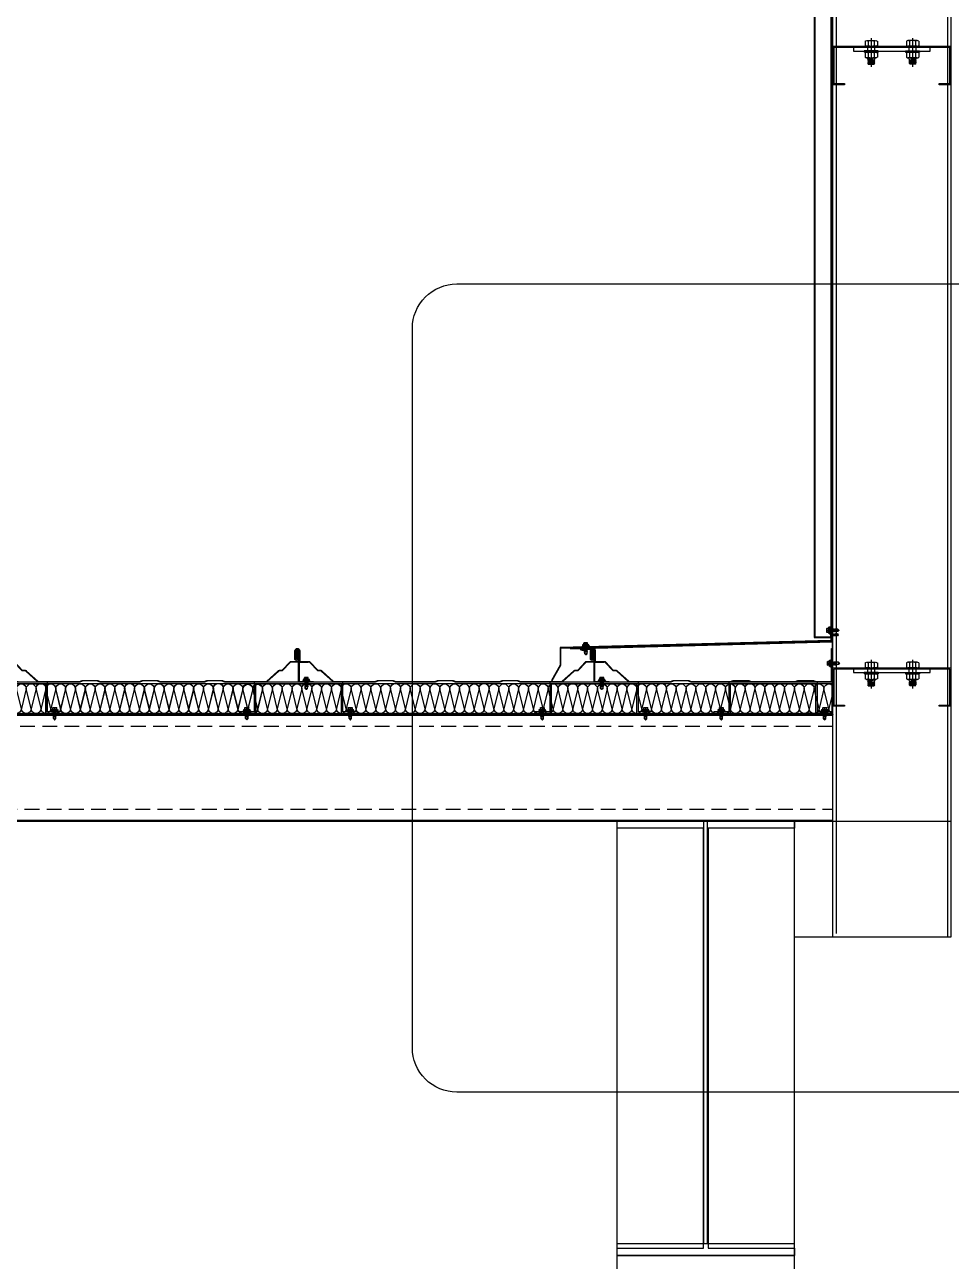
# Model space of a CAD drawing. Header units: inches. Extents: x 340055 to 349452, y -34649 to -30845.
# Drawn here: x 342596.61 to 342612.29, y -32416.53 to -32395.61 of the extents above; entities that cross this region are included whole.
import ezdxf

# ---------------------------------------------------------------- set-up
doc = ezdxf.new("R2010")
doc.units = ezdxf.units.IN
doc.header["$MEASUREMENT"] = 0
for name, pattern in [('CENTER2', [28.575, 19.05, -3.175, 3.175, -3.175]), ('DASHED2', [9.525, 6.35, -3.175]), ('HIDDEN', [0.375, 0.25, -0.125])]:
    doc.linetypes.add(name, pattern=pattern)
for name, color, linetype in [('2', 2, 'Continuous'), ('251', 251, 'Continuous'), ('3', 3, 'Continuous'), ('5', 5, 'Continuous'), ('8', 8, 'Continuous'), ('flashing', 6, 'Continuous'), ('FLAT BAR', 1, 'Continuous'), ('STRUCTURE', 1, 'Continuous')]:
    doc.layers.add(name, color=color, linetype=linetype)

# ---------------------------------------------------------------- blocks, each defined once
blk = doc.blocks.new('*U71')
at = {"layer": '251'}
h = blk.add_hatch(color=256, dxfattribs=at)
h.paths.add_polyline_path([(-0.053, -0.04), (-0.053, -0.043, -0.192582), (-0.048, -0.029, -0.192582), (-0.053, -0.014)])
h.paths.add_polyline_path([(-0.053, 0.014, -0.192582), (-0.048, 0.029, -0.192582), (-0.053, 0.043)])
h = blk.add_hatch(color=256, dxfattribs=at)
h.paths.add_polyline_path([(0.056, -0.04), (0.056, -0.043, -0.192582), (0.062, -0.029, -0.192582), (0.056, -0.014)])
h.paths.add_polyline_path([(0.056, 0.014, -0.192582), (0.062, 0.029, -0.192582), (0.056, 0.043)])
at = {"layer": '5', "linetype": 'CENTER2', "ltscale": 0.2}
blk.add_line((-0.077, 0), (0.194, 0), dxfattribs=at)
at = {"layer": '8'}
for p, q in [((-0.053, 0.04), (-0.053, -0.04)), ((-0.048, 0.058), (-0.006, 0.058)), ((-0.048, 0.029), (-0.006, 0.029)), ((0, 0.043), (0, -0.043)), ((0.044, 0.033), (0, 0.033)), ((0.044, -0.066), (0.044, 0.066)), ((0.044, 0.066), (0.056, 0.066)), ((0.056, -0.066), (0.056, 0.066)), ((0.056, 0.04), (0.056, -0.04)), ((0.062, 0.058), (0.103, 0.058)), ((0.062, 0.029), (0.103, 0.029)), ((0.109, 0.043), (0.109, -0.043)), ((0.117, 0.033), (0.109, 0.033)), ((0.121, 0.027), (0.117, 0.033)), ((0.117, 0.033), (0.117, -0.017)), ((0.117, -0.017), (0.121, 0.027)), ((0.127, 0.033), (0.121, 0.027)), ((0.131, 0.027), (0.127, 0.033)), ((0.164, 0.03), (0.161, 0.027)), ((0.169, 0.027), (0.164, 0.03)), ((0.166, -0.027), (0.167, 0)), ((0.169, 0), (0.167, 0)), ((0.167, 0), (0.169, 0)), ((0.169, 0.027), (0.169, -0.027)), ((-0.048, -0.029), (-0.006, -0.029)), ((-0.048, -0.029), (-0.006, -0.029)), ((-0.048, -0.058), (-0.006, -0.058)), ((0.044, -0.033), (0, -0.033)), ((0.044, -0.066), (0.056, -0.066)), ((0.062, -0.029), (0.103, -0.029)), ((0.062, -0.029), (0.103, -0.029)), ((0.062, -0.058), (0.103, -0.058)), ((0.12, -0.033), (0.109, -0.033)), ((0.126, -0.027), (0.12, -0.033)), ((0.16, -0.033), (0.156, -0.027)), ((0.166, -0.027), (0.16, -0.033)), ((0.166, -0.027), (0.169, -0.027))]:
    blk.add_line(p, q, dxfattribs=at)
for points in [[(0.136, -0.027), (0.13, -0.033), (0.126, -0.027), (0.131, 0.027), (0.137, 0.033), (0.141, 0.027)], [(0.146, -0.027), (0.14, -0.033), (0.136, -0.027), (0.141, 0.027), (0.147, 0.033), (0.151, 0.027)], [(0.156, -0.027), (0.15, -0.033), (0.146, -0.027), (0.151, 0.027), (0.157, 0.033), (0.161, 0.027)]]:
    blk.add_lwpolyline(points, close=True, dxfattribs=at)
for centre, start, end in [((-0.032, 0.043), 136.3972, 223.6028), ((-0.032, 0.014), 136.3972, 180), ((-0.021, 0.043), 316.3972, 43.6028), ((-0.021, 0.014), 0, 43.6028), ((0.077, 0.043), 136.3972, 223.6028), ((0.077, 0.014), 136.3972, 180), ((0.088, 0.043), 316.3972, 43.6028), ((0.088, 0.014), 0, 43.6028), ((-0.032, -0.014), 180, 223.6028), ((-0.032, -0.043), 136.3972, 223.6028), ((-0.021, -0.014), 316.3972, 0), ((-0.021, -0.043), 316.3972, 43.6028), ((0.077, -0.014), 180, 223.6028), ((0.077, -0.043), 136.3972, 223.6028), ((0.088, -0.014), 316.3972, 0), ((0.088, -0.043), 316.3972, 43.6028)]:
    blk.add_arc(centre, 0.0209, start, end, dxfattribs=at)
blk = doc.blocks.new('*U72')
at = {"layer": '251'}
h = blk.add_hatch(color=256, dxfattribs=at)
h.paths.add_polyline_path([(-0.053, -0.04), (-0.053, -0.043, -0.192582), (-0.048, -0.029, -0.192582), (-0.053, -0.014)])
h.paths.add_polyline_path([(-0.053, 0.014, -0.192582), (-0.048, 0.029, -0.192582), (-0.053, 0.043)])
h = blk.add_hatch(color=256, dxfattribs=at)
h.paths.add_polyline_path([(0.056, -0.04), (0.056, -0.043, -0.192582), (0.062, -0.029, -0.192582), (0.056, -0.014)])
h.paths.add_polyline_path([(0.056, 0.014, -0.192582), (0.062, 0.029, -0.192582), (0.056, 0.043)])
at = {"layer": '5', "linetype": 'CENTER2', "ltscale": 0.2}
blk.add_line((-0.077, 0), (0.194, 0), dxfattribs=at)
at = {"layer": '8'}
for p, q in [((-0.053, 0.04), (-0.053, -0.04)), ((-0.048, 0.058), (-0.006, 0.058)), ((-0.048, 0.029), (-0.006, 0.029)), ((0, 0.043), (0, -0.043)), ((0.044, 0.033), (0, 0.033)), ((0.044, -0.066), (0.044, 0.066)), ((0.044, 0.066), (0.056, 0.066)), ((0.056, -0.066), (0.056, 0.066)), ((0.056, 0.04), (0.056, -0.04)), ((0.062, 0.058), (0.103, 0.058)), ((0.062, 0.029), (0.103, 0.029)), ((0.109, 0.043), (0.109, -0.043)), ((0.117, 0.033), (0.109, 0.033)), ((0.121, 0.027), (0.117, 0.033)), ((0.117, 0.033), (0.117, -0.017)), ((0.117, -0.017), (0.121, 0.027)), ((0.127, 0.033), (0.121, 0.027)), ((0.131, 0.027), (0.127, 0.033)), ((0.164, 0.03), (0.161, 0.027)), ((0.169, 0.027), (0.164, 0.03)), ((0.166, -0.027), (0.167, 0)), ((0.169, 0), (0.167, 0)), ((0.167, 0), (0.169, 0)), ((0.169, 0.027), (0.169, -0.027)), ((-0.048, -0.029), (-0.006, -0.029)), ((-0.048, -0.029), (-0.006, -0.029)), ((-0.048, -0.058), (-0.006, -0.058)), ((0.044, -0.033), (0, -0.033)), ((0.044, -0.066), (0.056, -0.066)), ((0.062, -0.029), (0.103, -0.029)), ((0.062, -0.029), (0.103, -0.029)), ((0.062, -0.058), (0.103, -0.058)), ((0.12, -0.033), (0.109, -0.033)), ((0.126, -0.027), (0.12, -0.033)), ((0.16, -0.033), (0.156, -0.027)), ((0.166, -0.027), (0.16, -0.033)), ((0.166, -0.027), (0.169, -0.027))]:
    blk.add_line(p, q, dxfattribs=at)
for points in [[(0.136, -0.027), (0.13, -0.033), (0.126, -0.027), (0.131, 0.027), (0.137, 0.033), (0.141, 0.027)], [(0.146, -0.027), (0.14, -0.033), (0.136, -0.027), (0.141, 0.027), (0.147, 0.033), (0.151, 0.027)], [(0.156, -0.027), (0.15, -0.033), (0.146, -0.027), (0.151, 0.027), (0.157, 0.033), (0.161, 0.027)]]:
    blk.add_lwpolyline(points, close=True, dxfattribs=at)
for centre, start, end in [((-0.032, 0.043), 136.3972, 223.6028), ((-0.032, 0.014), 136.3972, 180), ((-0.021, 0.043), 316.3972, 43.6028), ((-0.021, 0.014), 0, 43.6028), ((0.077, 0.043), 136.3972, 223.6028), ((0.077, 0.014), 136.3972, 180), ((0.088, 0.043), 316.3972, 43.6028), ((0.088, 0.014), 0, 43.6028), ((-0.032, -0.014), 180, 223.6028), ((-0.032, -0.043), 136.3972, 223.6028), ((-0.021, -0.014), 316.3972, 0), ((-0.021, -0.043), 316.3972, 43.6028), ((0.077, -0.014), 180, 223.6028), ((0.077, -0.043), 136.3972, 223.6028), ((0.088, -0.014), 316.3972, 0), ((0.088, -0.043), 316.3972, 43.6028)]:
    blk.add_arc(centre, 0.0209, start, end, dxfattribs=at)
blk = doc.blocks.new('12')
at = {"color": 94, "ltscale": 50}
for points in [[(319406.46, -42739.698), (319406.64, -42739.698), (319406.64, -42739.088), (319404.68, -42739.088), (319404.68, -42739.698), (319404.86, -42739.698), (319404.86, -42739.718), (319404.68, -42739.718, -0.414214), (319404.66, -42739.698), (319404.66, -42739.088, -0.414214), (319404.68, -42739.068), (319406.64, -42739.068, -0.414214), (319406.66, -42739.088), (319406.66, -42739.698, -0.414214), (319406.64, -42739.718), (319406.46, -42739.718), (319406.46, -42739.698)], [(319406.46, -42750.216), (319406.64, -42750.216), (319406.64, -42749.606), (319404.68, -42749.606), (319404.68, -42750.216), (319404.86, -42750.216), (319404.86, -42750.236), (319404.68, -42750.236, -0.414214), (319404.66, -42750.216), (319404.66, -42749.606, -0.414214), (319404.68, -42749.586), (319406.64, -42749.586, -0.414214), (319406.66, -42749.606), (319406.66, -42750.216, -0.414214), (319406.64, -42750.236), (319406.46, -42750.236), (319406.46, -42750.216)]]:
    blk.add_lwpolyline(points, format="xyb", dxfattribs=at)
at = {"layer": '5'}
for points in [[(319405.01, -42739.148), (319406.31, -42739.148), (319406.31, -42739.088), (319405.01, -42739.088)], [(319405.01, -42749.666), (319406.31, -42749.666), (319406.31, -42749.606), (319405.01, -42749.606)]]:
    blk.add_lwpolyline(points, close=True, dxfattribs=at)
at = {"layer": '8', "color": 2}
for p, q in [((319404.72, -42754.082), (319404.72, -42721.781)), ((319406.6, -42721.781), (319406.6, -42754.142))]:
    blk.add_line(p, q, dxfattribs=at)
blk.add_lwpolyline([(319404.66, -42754.142), (319404.66, -42721.781), (319406.66, -42721.781), (319406.66, -42754.142)], dxfattribs=at)
blk.add_lwpolyline([(319404.01, -42752.178), (319406.66, -42752.178), (319406.66, -42754.142), (319404.01, -42754.142)], close=True, dxfattribs=at)
at = {"layer": '251', "color": 147, "yscale": 1.799999999999272}
for name, p, xscale, zscale, rotation in [('*U71', (319405.31, -42739.068), -1.799999999999272, 1.8, 90.00000005187859), ('*U72', (319406.01, -42739.068), 1.799999999999272, 1.799999999999272, 269.9999999481214), ('*U71', (319405.31, -42749.586), -1.799999999999272, 1.8, 90.00000005187859), ('*U72', (319406.01, -42749.586), 1.799999999999272, 1.799999999999272, 269.9999999481214)]:
    blk.add_blockref(name, p, dxfattribs=dict(at, xscale=xscale, zscale=zscale, rotation=rotation))
blk = doc.blocks.new('Short_Self_drilling')
at = {"layer": 'STRUCTURE', "color": 1, "linetype": 'Continuous'}
for p, q in [((6.4, 1.7), (-6.4, 1.7)), ((5.1, 3.8), (-5.1, 3.8)), ((-2.6, 2.9), (-5.1, 2.9)), ((-3.4, 3.8), (-3.4, 6.8)), ((3, 7.2), (-3, 7.2)), ((2.6, 2.9), (-2.6, 2.9)), ((-2.1, 2.8), (-2.1, 2.9)), ((6.3, 0), (0, 0)), ((2.2, 2.8), (2.2, 2.9)), ((2.2, -0.5), (2.2, 0)), ((5.1, 2.9), (2.6, 2.9)), ((3.4, 3.8), (3.4, 6.8)), ((3, -1.2), (-2.7, -0.2)), ((3, -2.7), (-2.7, -1.8)), ((3, -4.2), (-2.7, -3.3)), ((3, -5.8), (-2.7, -4.8)), ((3, -7.3), (-2.7, -6.3)), ((-1.9, -8), (-2.7, -7.9)), ((-2.1, -1.4), (-2.1, -0.9)), ((-2.1, -2.9), (-2.1, -2.4)), ((-2.1, -4.4), (-2.1, -3.9)), ((-2.1, -6), (-2.1, -5.4)), ((-2.1, -7.5), (-2.1, -7)), ((-2.1, -12.3), (-2.1, -8.5)), ((3, -8.8), (-1.1, -8.1)), ((2.1, -12.3), (2.1, -9.1)), ((2.2, -2), (2.2, -1.5)), ((2.2, -3.6), (2.2, -3)), ((2.2, -5.1), (2.2, -4.6)), ((2.2, -6.6), (2.2, -6.1)), ((2.2, -8.1), (2.2, -7.6))]:
    blk.add_line(p, q, dxfattribs=at)
blk.add_lwpolyline([(6.4, 1.3), (6.4, 1.7), (2.1, 2.8), (-2.1, 2.8), (-6.4, 1.7), (-6.4, 1.3)], close=True, dxfattribs=at)
for points in [[(-6.4, 1.3, -0.088869), (-6.3, 0), (0, 0)], [(-0.1, 3.8), (-0.3, 6.2, 0.338878), (-3.1, 6.2), (-3.3, 3.8)], [(3.3, 3.8), (3.1, 6.2, 0.338878), (0.3, 6.2), (0.1, 3.8)], [(2.1, -12.3), (0.2, -14.2, -0.333596), (-0.2, -14.2), (-2.1, -12.3)], [(-0.1, -14), (-1, -12.2, -0.148657), (-1.4, -11.2), (-2, -7.7, -0.815006), (-1.2, -7.8, 0.150833), (-0.8, -8.7)], [(2.1, -12.3), (1.7, -11.7, 0.52242), (0.9, -11.7), (-0.2, -14.2)]]:
    blk.add_lwpolyline(points, format="xyb", dxfattribs=at)
for points in [[(3, -1.2), (2.2, -1.5), (-2.1, -0.8), (-2.7, -0.2), (-2.4, 0)], [(3, -2.7), (2.2, -3), (-2.1, -2.4), (-2.7, -1.8), (-2.1, -1.4), (2.2, -2), (3, -2.7)], [(3, -4.2), (2.2, -4.6), (-2.1, -3.9), (-2.7, -3.3), (-2.1, -2.9), (2.2, -3.6), (3, -4.2)], [(3, -5.8), (2.2, -6.1), (-2.1, -5.4), (-2.7, -4.8), (-2.1, -4.4), (2.2, -5.1), (3, -5.8)], [(3, -7.3), (2.2, -7.6), (-2.1, -7), (-2.7, -6.3), (-2.1, -6), (2.2, -6.6), (3, -7.3)], [(-1.8, -8.5), (-2.1, -8.5), (-2.7, -7.9), (-2.1, -7.5), (-1.8, -7.5)], [(-1.3, -7.6), (2.2, -8.1), (3, -8.8)], [(-1.2, 0), (2.2, -0.5), (3, -1.2)], [(3, -8.8), (2.2, -9.1), (-0.8, -8.7)]]:
    blk.add_lwpolyline(points, dxfattribs=at)
for centre, radius, start, end in [((-5, 3.3), 0.455, 109.7949, 250.2674), ((-3, 6.8), 0.429, 90.0311, 180.0311), ((3, 6.8), 0.429, 0.0311, 90.0311), ((5.1, 3.3), 0.435, 279.7276, 80.3347), ((10, 0.2), 3.74, 162.2963, 182.6103)]:
    blk.add_arc(centre, radius, start, end, dxfattribs=at)
blk = doc.blocks.new('A$C5F901649')
at = {"color": 3, "ltscale": 15}
blk.add_lwpolyline([(39.21, 32.56), (34, 32.56, -0.414214), (33.67, 32.9), (33.67, 38.9, 1), (31.67, 38.9), (31.67, 34.1, 0.564916), (32.66, 34.1), (32.66, 36.75), (33, 36.75), (33, 34.1, -0.737932), (31.33, 34.1), (31.33, 38.9, -1), (34, 38.9), (34, 32.9), (39.21, 32.9, -0.207596), (39.94, 32.58), (44.21, 28.01, 0.207596), (44.46, 27.91), (45.82, 27.91, -0.246585), (46.64, 27.48), (52.91, 21.72, 0.246585), (53.18, 21.58), (76.37, 21.58, 0.095415), (76.49, 21.6), (77.92, 22.17, -0.095415), (78.29, 22.24), (86.37, 22.24, -0.095415), (86.74, 22.17), (88.17, 21.6, 0.095415), (88.29, 21.58), (110.2, 21.58, 0.095415), (110.33, 21.6), (111.76, 22.17, -0.095415), (112.13, 22.24), (120.2, 22.24, -0.095415), (120.58, 22.17), (122, 21.6, 0.095415), (122.13, 21.58), (146.7, 21.58, 0.095415), (146.83, 21.6), (148.26, 22.17, -0.095415), (148.63, 22.24), (156.7, 22.24, -0.095415), (157.08, 22.17), (158.5, 21.6, 0.095415), (158.63, 21.58), (181.82, 21.58, 0.246585), (182.09, 21.72), (188.36, 27.48, -0.246585), (189.18, 27.91), (190.54, 27.91, 0.207596), (190.79, 28.01), (195.06, 32.58, -0.207596), (195.79, 32.9), (200, 32.9), (200, 38.91, 1), (199.33, 38.91), (199.33, 34.91, 1), (199.52, 34.91, -0.067331), (199.35, 35.94), (199.35, 37.32), (199.67, 37.32), (199.67, 35.96, 0.039103), (199.86, 34.91, -1), (199, 34.91), (199, 38.91, -1), (200.33, 38.91), (200.33, 32.9, -0.414214), (200, 32.56), (195.79, 32.56, 0.207596), (195.3, 32.35), (191.03, 27.79, -0.207596), (190.54, 27.58), (189.18, 27.58, 0.246585), (188.63, 27.29), (182.36, 21.53, -0.246585), (181.82, 21.24), (158.63, 21.24, -0.095415), (158.38, 21.29), (156.95, 21.86, 0.095415), (156.7, 21.91), (148.63, 21.91, 0.095415), (148.38, 21.86), (146.95, 21.29, -0.095415), (146.7, 21.24), (122.13, 21.24, -0.095415), (121.88, 21.29), (120.45, 21.86, 0.095415), (120.2, 21.91), (112.13, 21.91, 0.095415), (111.88, 21.86), (110.45, 21.29, -0.095415), (110.2, 21.24), (88.29, 21.24, -0.095415), (88.05, 21.29), (86.62, 21.86, 0.095415), (86.37, 21.91), (78.29, 21.91, 0.095415), (78.05, 21.86), (76.62, 21.29, -0.095415), (76.37, 21.24), (53.18, 21.24, -0.246585), (52.63, 21.53), (46.36, 27.29, 0.246585), (45.82, 27.58), (44.46, 27.58, -0.207596), (43.97, 27.79), (39.7, 32.35, 0.207596)], format="xyb", close=True, dxfattribs=at)
at = {"layer": 'FLAT BAR'}
blk.add_lwpolyline([(33.33, 38.9, 1), (32, 38.9), (32, 35.02), (31.67, 35.02), (31.67, 38.9, -1), (33.67, 38.9), (33.67, 32.56), (38.85, 32.56), (38.85, 32.23), (33.67, 32.23), (33.67, 21.58), (41.82, 21.58), (41.82, 21.24), (33.33, 21.24)], format="xyb", close=True, dxfattribs=at)
at = {"layer": 'FLAT BAR', "linetype": 'Continuous'}
blk.add_lwpolyline([(66.67, 4.58), (58.33, 4.58), (58.33, 21.24), (8.33, 21.24), (8.33, 4.58), (0, 4.58), (0, 3.58), (9.33, 3.58), (9.33, 20.24), (57.33, 20.24), (57.33, 3.58), (66.67, 3.58)], close=True, dxfattribs=at)
at = {"color": 1}
for p, xscale, yscale, zscale, rotation in [((37.74, 21.58), 0.3199999990920701, 0.3199999990920701, 0.3199999990920701, 359.9688729036745), ((4.17, 4.58), -0.3200000000824856, 0.3199999998323619, 0.32, 0.03112738804631476), ((62.5, 4.58), -0.3200000000824856, 0.3199999998323619, 0.32, 0.03112738804631476)]:
    blk.add_blockref('Short_Self_drilling', p, dxfattribs=dict(at, xscale=xscale, yscale=yscale, zscale=zscale, rotation=rotation))
blk = doc.blocks.new('HFR-1')
at = {"layer": 'STRUCTURE', "color": 1, "linetype": 'Continuous'}
for p, q in [((-5.5, 0), (5.5, 0)), ((-5.2, 0.8), (-3.4, 1.5)), ((5.2, 0.8), (3.4, 1.5)), ((-2.4, -1.2), (-3, -1.6)), ((-3, -1.6), (-2.4, -1.9)), ((-2.4, -1.9), (-3, -2.3)), ((-3, -2.3), (-2.4, -2.6)), ((-2.4, -2.6), (-3, -3)), ((-3, -3), (-2.4, -3.3)), ((-2.4, -3.3), (-3, -3.7)), ((-3, -3.7), (-2.4, -4.1)), ((-2.4, -4.1), (-3, -4.4)), ((-3, -4.4), (-2.4, -4.8)), ((-2.4, -4.8), (-3, -5.1)), ((-3, -5.1), (-2.4, -5.5)), ((-2.4, -5.5), (-3, -5.8)), ((-3, -5.8), (-2.4, -6.2)), ((-2.4, -6.2), (-3, -6.6)), ((-3, -6.6), (-2.4, -6.9)), ((-2.4, -6.9), (-3, -7.3)), ((-3, -7.3), (-2.4, -7.6)), ((-2.4, -7.6), (-3, -8)), ((-3, -8), (-2.4, -8.3)), ((-2.4, -8.3), (-3, -8.7)), ((-3, -8.7), (-2.4, -9)), ((-2.4, -9), (-3, -9.4)), ((-3, -9.4), (-2.4, -9.7)), ((-2.4, -9.7), (-3, -10.1)), ((-3, -10.1), (-2.4, -10.5)), ((-2.4, -10.5), (-3, -10.8)), ((-3, -10.8), (-2.4, -11.2)), ((-2.4, -11.2), (-3, -11.5)), ((-3, -11.5), (-2.4, -11.9)), ((-2.9, -1.6), (2.9, -1.4)), ((-2.9, -2.3), (2.9, -2.1)), ((-2.9, -3), (2.9, -2.8)), ((-2.9, -3.7), (2.9, -3.6)), ((-2.9, -4.4), (2.9, -4.3)), ((-2.9, -5.1), (2.9, -5)), ((-2.9, -5.9), (2.9, -5.7)), ((-2.9, -6.6), (2.9, -6.4)), ((-2.9, -7.3), (2.9, -7.1)), ((-2.9, -8), (2.9, -7.8)), ((-2.9, -8.7), (2.9, -8.5)), ((-2.9, -9.4), (2.9, -9.2)), ((-2.9, -10.1), (1.5, -10)), ((-2.9, -10.8), (1.3, -10.7)), ((-2.9, -11.5), (0.9, -11.4)), ((-2.5, -17.4), (-2.5, -11.8)), ((-2.5, -17.4), (-2, -16.7)), ((-2.5, -17.4), (-0.2, -19.7)), ((2.4, -1.1), (-2.4, -1.2)), ((2.4, -1.8), (-2.4, -1.9)), ((-2.4, -1.9), (2.4, -1.8)), ((-2.4, -2.6), (2.4, -2.5)), ((2.4, -2.5), (-2.4, -2.6)), ((-2.4, -3.3), (2.4, -3.2)), ((2.4, -3.2), (-2.4, -3.3)), ((-2.4, -4.1), (2.4, -3.9)), ((2.4, -3.9), (-2.4, -4.1)), ((-2.4, -4.8), (2.4, -4.6)), ((2.4, -4.6), (-2.4, -4.8)), ((-2.4, -5.5), (2.4, -5.3)), ((2.4, -5.3), (-2.4, -5.5)), ((-2.4, -6.2), (2.4, -6)), ((2.4, -6), (-2.4, -6.2)), ((-2.4, -6.9), (2.4, -6.8)), ((2.4, -6.8), (-2.4, -6.9)), ((-2.4, -7.6), (2.4, -7.5)), ((2.4, -7.5), (-2.4, -7.6)), ((-2.4, -8.3), (2.4, -8.2)), ((2.4, -8.2), (-2.4, -8.3)), ((-2.4, -9), (2.4, -8.9)), ((2.4, -8.9), (-2.4, -9)), ((-2.4, -9.7), (2.4, -9.6)), ((2.4, -9.6), (-2.4, -9.7)), ((1.4, -10.3), (-2.4, -10.5)), ((-2.4, -10.5), (1.4, -10.3)), ((-2.4, -11.2), (1.1, -11.1)), ((1.1, -11.1), (-2.4, -11.2)), ((-2.4, -11.9), (0.4, -11.8)), ((-1, -16.7), (0.2, -19.7)), ((0.1, -19.4), (1.2, -17.3)), ((0.2, -19.7), (2.5, -17.4)), ((1.6, -16.1), (2.3, -10.2)), ((2.2, -10), (2.9, -10)), ((2.2, -11), (2.4, -11)), ((2.4, -11), (2.2, -11)), ((2.2, -11.4), (2.9, -11.4)), ((2.2, -11.7), (2.4, -11.7)), ((2.4, -10.3), (2.3, -10.3)), ((2.3, -10.3), (2.4, -10.3)), ((2.3, -10.7), (2.9, -10.7)), ((2.9, -1.4), (2.4, -1.1)), ((2.4, -1.8), (2.9, -1.4)), ((2.9, -2.1), (2.4, -1.8)), ((2.4, -2.5), (2.9, -2.1)), ((2.9, -2.8), (2.4, -2.5)), ((2.4, -3.2), (2.9, -2.8)), ((2.9, -3.6), (2.4, -3.2)), ((2.4, -3.9), (2.9, -3.6)), ((2.9, -4.3), (2.4, -3.9)), ((2.4, -4.6), (2.9, -4.3)), ((2.9, -5), (2.4, -4.6)), ((2.4, -5.3), (2.9, -5)), ((2.9, -5.7), (2.4, -5.3)), ((2.4, -6), (2.9, -5.7)), ((2.9, -6.4), (2.4, -6)), ((2.4, -6.8), (2.9, -6.4)), ((2.9, -7.1), (2.4, -6.8)), ((2.4, -7.5), (2.9, -7.1)), ((2.9, -7.8), (2.4, -7.5)), ((2.4, -8.2), (2.9, -7.8)), ((2.9, -8.5), (2.4, -8.2)), ((2.4, -8.9), (2.9, -8.5)), ((2.9, -9.2), (2.4, -8.9)), ((2.4, -9.6), (2.9, -9.2)), ((2.9, -10), (2.4, -9.6)), ((2.4, -10.3), (2.9, -10)), ((2.9, -10.7), (2.4, -10.3)), ((2.4, -11), (2.9, -10.7)), ((2.9, -11.4), (2.4, -11)), ((2.4, -11.7), (2.9, -11.4)), ((2.5, -17.4), (2.5, -11.7))]:
    blk.add_line(p, q, dxfattribs=at)
at = {"layer": 'STRUCTURE', "color": 1, "linetype": 'Continuous', "ltscale": 8}
for p in [(-3.4, 1.5), (3.4, 1.5)]:
    blk.add_line(p, (0, 1.5), dxfattribs=at)
at = {"layer": 'STRUCTURE', "color": 1, "linetype": 'DASHED2'}
for p in [(-1.9, 1.5), (1.9, 1.5)]:
    blk.add_line(p, (0, 0), dxfattribs=at)
at = {"layer": 'STRUCTURE', "color": 1, "linetype": 'Continuous', "ltscale": 8}
for centre, start, end in [((-4.7, 0.2), 130.41, 194.8062), ((4.7, 0.2), 345.1938, 49.59)]:
    blk.add_arc(centre, 0.801, start, end, dxfattribs=at)
at = {"layer": 'STRUCTURE', "color": 1, "linetype": 'Continuous'}
for centre, radius, start, end in [((-7.3, -9), 9.14, 58.065, 78.8402), ((5.1, -3.8), 3.83, 84.2039, 134.3621), ((-1.5, -17.1), 0.59, 34.2302, 144.5641), ((0, -19.4), 0.331, 231.6348, 305.4287), ((-0.5, -10.1), 1.93, 296.6041, 355.3922), ((-0.6, -16), 2.2, 324.0048, 357.8268), ((1.9, -10.3), 0.444, 15.9762, 172.6971)]:
    blk.add_arc(centre, radius, start, end, dxfattribs=at)
blk = doc.blocks.new('A$C2213260D')
at = {"color": 9, "ltscale": 0.5}
for points in [[(0, 8.33, -1), (3.33, 8.33), (1.67, 1.67)], [(6.67, 8.33), (5, 1.67), (3.33, 8.33, -1)], [(6.67, 8.33, -1), (10, 8.33), (8.33, 1.67)], [(10, 8.33, -1), (13.33, 8.33), (11.67, 1.67)], [(16.67, 8.33), (15, 1.67), (13.33, 8.33, -1)], [(16.67, 8.33, -1), (20, 8.33), (18.33, 1.67)], [(20, 8.33, -1), (23.33, 8.33), (21.67, 1.67)], [(26.67, 8.33), (25, 1.67), (23.33, 8.33, -1)], [(26.66, 8.46, -1), (30, 8.46), (28.33, 1.8)], [(30, 8.33, -1), (33.33, 8.33), (31.67, 1.67)], [(36.67, 8.33), (35, 1.67), (33.33, 8.33, -1)], [(36.67, 8.33, -1), (40, 8.33), (38.33, 1.67)], [(40, 8.33, -1), (43.33, 8.33), (41.67, 1.67)], [(46.67, 8.33), (45, 1.67), (43.33, 8.33, -1)], [(46.67, 8.33, -1), (50, 8.33), (48.33, 1.67)], [(50, 8.33, -1), (53.33, 8.33), (51.67, 1.67)], [(56.67, 8.33), (55, 1.67), (53.33, 8.33, -1)], [(56.66, 8.46, -1), (60, 8.46), (58.33, 1.8)], [(60, 8.33, -1), (63.33, 8.33), (61.67, 1.67)], [(66.67, 8.33), (65, 1.67), (63.33, 8.33, -1)], [(66.67, 8.33, -1), (70, 8.33), (68.33, 1.67)], [(70, 8.33, -1), (73.33, 8.33), (71.67, 1.67)], [(76.67, 8.33), (75, 1.67), (73.33, 8.33, -1)], [(76.67, 8.33, -1), (80, 8.33), (78.33, 1.67)], [(80, 8.33, -1), (83.33, 8.33), (81.67, 1.67)], [(86.67, 8.33), (85, 1.67), (83.33, 8.33, -1)], [(86.66, 8.46, -1), (90, 8.46), (88.33, 1.8)], [(90, 8.33, -1), (93.33, 8.33), (91.67, 1.67)], [(96.67, 8.33), (95, 1.67), (93.33, 8.33, -1)], [(96.67, 8.33, -1), (100, 8.33), (98.33, 1.67)], [(100, 8.33, -1), (103.33, 8.33), (101.67, 1.67)], [(106.67, 8.33), (105, 1.67), (103.33, 8.33, -1)], [(106.67, 8.33, -1), (110, 8.33), (108.33, 1.67)], [(110, 8.33, -1), (113.33, 8.33), (111.67, 1.67)], [(116.67, 8.33), (115, 1.67), (113.33, 8.33, -1)], [(116.66, 8.46, -1), (120, 8.46), (118.33, 1.8)], [(120, 8.33, -1), (123.33, 8.33), (121.67, 1.67)], [(126.67, 8.33), (125, 1.67), (123.33, 8.33, -1)], [(126.67, 8.33, -1), (130, 8.33), (128.33, 1.67)], [(130, 8.33, -1), (133.33, 8.33), (131.67, 1.67)], [(136.67, 8.33), (135, 1.67), (133.33, 8.33, -1)], [(136.67, 8.33, -1), (140, 8.33), (138.33, 1.67)], [(140, 8.33, -1), (143.33, 8.33), (141.67, 1.67)], [(146.67, 8.33), (145, 1.67), (143.33, 8.33, -1)], [(146.66, 8.46, -1), (150, 8.46), (148.33, 1.8)], [(150, 8.33, -1), (153.33, 8.33), (151.67, 1.67)], [(156.67, 8.33), (155, 1.67), (153.33, 8.33, -1)], [(156.67, 8.33, -1), (160, 8.33), (158.33, 1.67)], [(160, 8.33, -1), (163.33, 8.33), (161.67, 1.67)], [(166.67, 8.33), (165, 1.67), (163.33, 8.33, -1)], [(166.67, 8.33, -1), (170, 8.33), (168.33, 1.67)], [(170, 8.33, -1), (173.33, 8.33), (171.67, 1.67)], [(176.67, 8.33), (175, 1.67), (173.33, 8.33, -1)], [(176.66, 8.46, -1), (180, 8.46), (178.33, 1.8)], [(180, 8.33, -1), (183.33, 8.33), (181.67, 1.67)], [(186.67, 8.33), (185, 1.67), (183.33, 8.33, -1)], [(186.67, 8.33, -1), (190, 8.33), (188.33, 1.67)], [(190, 8.33, -1), (193.33, 8.33), (191.67, 1.67)], [(196.67, 8.33), (195, 1.67), (193.33, 8.33, -1)], [(196.67, 8.33, -1), (200, 8.33), (198.33, 1.67)], [(200, 8.33, -1), (203.33, 8.33), (201.67, 1.67)], [(206.67, 8.33), (205, 1.67), (203.33, 8.33, -1)], [(206.66, 8.46, -1), (210, 8.46), (208.33, 1.8)], [(210, 8.33, -1), (213.33, 8.33), (211.67, 1.67)], [(216.67, 8.33), (215, 1.67), (213.33, 8.33, -1)], [(216.67, 8.33, -1), (220, 8.33), (218.33, 1.67)], [(220, 8.33, -1), (223.33, 8.33), (221.67, 1.67)], [(226.67, 8.33), (225, 1.67), (223.33, 8.33, -1)], [(226.67, 8.33, -1), (230, 8.33), (228.33, 1.67)], [(230, 8.33, -1), (233.33, 8.33), (231.67, 1.67)], [(236.67, 8.33), (235, 1.67), (233.33, 8.33, -1)], [(236.66, 8.46, -1), (240, 8.46), (238.33, 1.8)], [(240, 8.33, -1), (243.33, 8.33), (241.67, 1.67)], [(246.67, 8.33), (245, 1.67), (243.33, 8.33, -1)], [(246.67, 8.33, -1), (250, 8.33), (248.33, 1.67)], [(250, 8.33, -1), (253.33, 8.33), (251.67, 1.67)], [(256.67, 8.33), (255, 1.67), (253.33, 8.33, -1)], [(256.67, 8.33, -1), (260, 8.33), (258.33, 1.67)], [(260, 8.33, -1), (263.33, 8.33), (261.67, 1.67)], [(266.67, 8.33), (265, 1.67), (263.33, 8.33, -1)], [(266.66, 8.46, -1), (270, 8.46), (268.33, 1.8)], [(270, 8.33, -1), (273.33, 8.33), (271.67, 1.67)], [(276.67, 8.33), (275, 1.67), (273.33, 8.33, -1)], [(276.67, 8.33, -1), (280, 8.33), (278.33, 1.67)], [(280, 8.33, -1), (283.33, 8.33), (281.67, 1.67)], [(286.67, 8.33), (285, 1.67), (283.33, 8.33, -1)], [(286.67, 8.33, -1), (290, 8.33), (288.33, 1.67)], [(290, 8.33, -1), (293.33, 8.33), (291.67, 1.67)], [(296.67, 8.33), (295, 1.67), (293.33, 8.33, -1)], [(296.66, 8.46, -1), (300, 8.46), (298.33, 1.8)], [(300, 8.33, -1), (303.33, 8.33), (301.67, 1.67)], [(306.67, 8.33), (305, 1.67), (303.33, 8.33, -1)], [(306.67, 8.33, -1), (310, 8.33), (308.33, 1.67)], [(310, 8.33, -1), (313.33, 8.33), (311.67, 1.67)], [(316.67, 8.33), (315, 1.67), (313.33, 8.33, -1)], [(316.67, 8.33, -1), (320, 8.33), (318.33, 1.67)], [(320, 8.33, -1), (323.33, 8.33), (321.67, 1.67)], [(326.67, 8.33), (325, 1.67), (323.33, 8.33, -1)], [(326.66, 8.46, -1), (330, 8.46), (328.33, 1.8)], [(330, 8.33, -1), (333.33, 8.33), (331.67, 1.67)], [(333.33, 8.33, -1), (336.67, 8.33), (335, 1.67)], [(336.67, 8.2, -1), (340.01, 8.2), (338.34, 1.54)], [(340.01, 8.2, -1), (343.34, 8.2), (341.67, 1.54)]]:
    blk.add_lwpolyline(points, format="xyb", close=True, dxfattribs=at)
for points in [[(8.33, 1.67, -1), (5, 1.67, -1), (1.67, 1.67, -0.414214), (0, 0, -0.414214)], [(18.33, 1.67, -1), (15, 1.67, -1), (11.67, 1.67, -1), (8.33, 1.67)], [(30, 0, -0.414214), (28.33, 1.67, -1), (25, 1.67, -1), (21.67, 1.67, -1), (18.33, 1.67)], [(38.33, 1.67, -1), (35, 1.67, -1), (31.67, 1.67, -0.414214), (30, 0, -0.414214)], [(48.33, 1.67, -1), (45, 1.67, -1), (41.67, 1.67, -1), (38.33, 1.67)], [(60, 0, -0.414214), (58.33, 1.67, -1), (55, 1.67, -1), (51.67, 1.67, -1), (48.33, 1.67)], [(68.33, 1.67, -1), (65, 1.67, -1), (61.67, 1.67, -0.414214), (60, 0, -0.414214)], [(78.33, 1.67, -1), (75, 1.67, -1), (71.67, 1.67, -1), (68.33, 1.67)], [(90, 0, -0.414214), (88.33, 1.67, -1), (85, 1.67, -1), (81.67, 1.67, -1), (78.33, 1.67)], [(98.33, 1.67, -1), (95, 1.67, -1), (91.67, 1.67, -0.414214), (90, 0, -0.414214)], [(108.33, 1.67, -1), (105, 1.67, -1), (101.67, 1.67, -1), (98.33, 1.67)], [(120, 0, -0.414214), (118.33, 1.67, -1), (115, 1.67, -1), (111.67, 1.67, -1), (108.33, 1.67)], [(128.33, 1.67, -1), (125, 1.67, -1), (121.67, 1.67, -0.414214), (120, 0, -0.414214)], [(138.33, 1.67, -1), (135, 1.67, -1), (131.67, 1.67, -1), (128.33, 1.67)], [(150, 0, -0.414214), (148.33, 1.67, -1), (145, 1.67, -1), (141.67, 1.67, -1), (138.33, 1.67)], [(158.33, 1.67, -1), (155, 1.67, -1), (151.67, 1.67, -0.414214), (150, 0, -0.414214)], [(168.33, 1.67, -1), (165, 1.67, -1), (161.67, 1.67, -1), (158.33, 1.67)], [(180, 0, -0.414214), (178.33, 1.67, -1), (175, 1.67, -1), (171.67, 1.67, -1), (168.33, 1.67)], [(188.33, 1.67, -1), (185, 1.67, -1), (181.67, 1.67, -0.414214), (180, 0, -0.414214)], [(198.33, 1.67, -1), (195, 1.67, -1), (191.67, 1.67, -1), (188.33, 1.67)], [(210, 0, -0.414214), (208.33, 1.67, -1), (205, 1.67, -1), (201.67, 1.67, -1), (198.33, 1.67)], [(218.33, 1.67, -1), (215, 1.67, -1), (211.67, 1.67, -0.414214), (210, 0, -0.414214)], [(228.33, 1.67, -1), (225, 1.67, -1), (221.67, 1.67, -1), (218.33, 1.67)], [(240, 0, -0.414214), (238.33, 1.67, -1), (235, 1.67, -1), (231.67, 1.67, -1), (228.33, 1.67)], [(248.33, 1.67, -1), (245, 1.67, -1), (241.67, 1.67, -0.414214), (240, 0, -0.414214)], [(258.33, 1.67, -1), (255, 1.67, -1), (251.67, 1.67, -1), (248.33, 1.67)], [(270, 0, -0.414214), (268.33, 1.67, -1), (265, 1.67, -1), (261.67, 1.67, -1), (258.33, 1.67)], [(278.33, 1.67, -1), (275, 1.67, -1), (271.67, 1.67, -0.414214), (270, 0, -0.414214)], [(288.33, 1.67, -1), (285, 1.67, -1), (281.67, 1.67, -1), (278.33, 1.67)], [(300, 0, -0.414214), (298.33, 1.67, -1), (295, 1.67, -1), (291.67, 1.67, -1), (288.33, 1.67)], [(308.33, 1.67, -1), (305, 1.67, -1), (301.67, 1.67, -0.414214), (300, 0, -0.414214)], [(318.33, 1.67, -1), (315, 1.67, -1), (311.67, 1.67, -1), (308.33, 1.67)], [(330, 0, -0.414214), (328.33, 1.67, -1), (325, 1.67, -1), (321.67, 1.67, -1), (318.33, 1.67)], [(338.33, 1.67, -1), (335, 1.67, -1), (331.67, 1.67, -0.414214), (330, 0, -0.414214)], [(341.67, 1.54, -1), (338.34, 1.54)]]:
    blk.add_lwpolyline(points, format="xyb", dxfattribs=at)

msp = doc.modelspace()

# ---------------------------------------------------------------- hatches: boundary and pattern name
at = {"true_color": 0xfa051e}
h = msp.add_hatch(dxfattribs=at)
h.set_pattern_fill('ANSI31', color=1, scale=0.09, angle=90, style=0)
h.set_pattern_definition([(45, (352324.456604, -31287.151004), (0.007954951288, -0.007954951288), [])])
h.paths.add_polyline_path([(342605.841, -32406.1649), (342610.2703, -32406.0496), (342610.2703, -32405.6496), (342610.2553, -32405.6496), (342610.2553, -32406.0351), (342605.8405, -32406.1499)])
h = msp.add_hatch(dxfattribs=at)
h.set_pattern_fill('ANSI31', color=1, scale=0.05, style=0)
h.set_pattern_definition([(135, (661658.086018, 10339.3130204), (0.00441941738242, 0.00441941738242), [])])
h.paths.add_polyline_path([(342609.7803, -32407.2702), (342610.2803, -32407.2702), (342610.2803, -32405.7702), (342610.2703, -32405.7702), (342610.2703, -32407.2602), (342609.7803, -32407.2602)])
at = {"true_color": 0xf2ee0d}
h = msp.add_hatch(dxfattribs=at)
h.set_pattern_fill('ANSI37,_O', color=2, scale=0.12)
h.set_pattern_definition([(135, (351986.807925, -31322.940323), (0.010606601718, 0.010606601718), []), (45, (351986.807925, -31322.940323), (0.010606601718, -0.010606601718), [])])
h.paths.add_polyline_path([(342245.9804, -32407.2802), (342245.9804, -32407.2702), (342610.2803, -32407.2702), (342610.2803, -32407.2802)])

# ---------------------------------------------------------------- linework, layer by layer
at = {"color": 1, "true_color": 0xfa051e}
msp.add_lwpolyline([(342603.9167, -32399.9926), (342617.9272, -32399.9926, -0.4142136), (342618.6772, -32400.7426), (342618.6772, -32412.9166, -0.4142136), (342617.9272, -32413.6666), (342603.9167, -32413.6666, -0.4142136), (342603.1667, -32412.9166), (342603.1667, -32400.7426, -0.4142136)], format="xyb", close=True, dxfattribs=at)
msp.add_lwpolyline([(342605.841, -32406.1649), (342610.2703, -32406.0496), (342610.2703, -32405.6496), (342610.2553, -32405.6496), (342610.2553, -32406.0351), (342605.8405, -32406.1499), (342605.8408, -32406.1649)], dxfattribs=at)
msp.add_lwpolyline([(342609.7803, -32407.2702), (342610.2803, -32407.2702), (342610.2803, -32405.7702), (342610.2703, -32405.7702), (342610.2703, -32407.2602), (342609.7803, -32407.2602)], close=True, dxfattribs=at)
at = {"color": 3, "ltscale": 15}
msp.add_lwpolyline([(342606.2204, -32406.1602), (342606.0208, -32406.1602, 1), (342606.0199, -32406.1806), (342606.0992, -32406.2033), (342606.1001, -32406.1931), (342606.0208, -32406.1704), (342606.2204, -32406.1704)], format="xyb", dxfattribs=at)
msp.add_lwpolyline([(342610.2703, -32406.7301), (342609.9993, -32406.7301, -0.0954146), (342609.9918, -32406.7287), (342609.949, -32406.7115, 0.0954146), (342609.9416, -32406.7101), (342609.6993, -32406.7101, 0.0954146), (342609.6918, -32406.7115), (342609.649, -32406.7287, -0.0954146), (342609.6416, -32406.7301), (342608.9043, -32406.7301, -0.0954146), (342608.8968, -32406.7287), (342608.854, -32406.7115, 0.0954146), (342608.8466, -32406.7101), (342608.6043, -32406.7101, 0.0954146), (342608.5968, -32406.7115), (342608.554, -32406.7287, -0.0954146), (342608.5466, -32406.7301), (342607.8893, -32406.7301, -0.0954146), (342607.8818, -32406.7287), (342607.839, -32406.7115, 0.0954146), (342607.8316, -32406.7101), (342607.5893, -32406.7101, 0.0954146), (342607.5818, -32406.7115), (342607.539, -32406.7287, -0.0954146), (342607.5316, -32406.7301), (342606.8359, -32406.7301, -0.2465848), (342606.8194, -32406.7214), (342606.6314, -32406.5487, 0.2465848), (342606.6149, -32406.5401), (342606.5741, -32406.5401, -0.2075965), (342606.5595, -32406.5338), (342606.4313, -32406.3968, 0.2075965), (342606.4167, -32406.3904), (342606.2604, -32406.3904, -0.4142136), (342606.2504, -32406.3804), (342606.2504, -32406.2002, 1), (342606.1904, -32406.2002), (342606.1904, -32406.3445, 0.564916), (342606.2201, -32406.3445), (342606.2201, -32406.2648), (342606.2303, -32406.2648), (342606.2303, -32406.3445, -0.737932), (342606.1805, -32406.3445), (342606.1804, -32406.2002, -1), (342606.2604, -32406.2002), (342606.2604, -32406.3804), (342606.4167, -32406.3804, -0.2075965), (342606.4386, -32406.3899), (342606.5668, -32406.5269, 0.2075965), (342606.5741, -32406.5301), (342606.6149, -32406.5301, -0.2465848), (342606.6396, -32406.5431), (342606.8277, -32406.7158, 0.2465848), (342606.8359, -32406.7201), (342607.5316, -32406.7201, 0.0954146), (342607.5353, -32406.7194), (342607.5781, -32406.7022, -0.0954146), (342607.5893, -32406.7001), (342607.8316, -32406.7001, -0.0954146), (342607.8427, -32406.7022), (342607.8855, -32406.7194, 0.0954146), (342607.8893, -32406.7201), (342608.5466, -32406.7201, 0.0954146), (342608.5503, -32406.7194), (342608.5931, -32406.7022, -0.0954146), (342608.6043, -32406.7001), (342608.8466, -32406.7001, -0.0954146), (342608.8577, -32406.7022), (342608.9005, -32406.7194, 0.0954146), (342608.9043, -32406.7201), (342609.6416, -32406.7201, 0.0954146), (342609.6453, -32406.7194), (342609.6881, -32406.7022, -0.0954146), (342609.6993, -32406.7001), (342609.9416, -32406.7001, -0.0954146), (342609.9527, -32406.7022), (342609.9955, -32406.7194, 0.0954146), (342609.9993, -32406.7201), (342610.2603, -32406.7201), (342610.2603, -32406.1602), (342610.2703, -32406.1602)], format="xyb", close=True, dxfattribs=at)
at = {"color": 8}
for points in [[(342569.9664, -32406.7602), (342569.9664, -32407.2602), (342596.9644, -32407.2602), (342596.9644, -32406.7602)], [(342596.9644, -32406.7602), (342596.9644, -32407.2602), (342610.2703, -32407.2602), (342610.2703, -32406.7602)]]:
    msp.add_lwpolyline(points, close=True, dxfattribs=at)
at = {"color": 9, "ltscale": 0.5}
for points in [[(342596.9644, -32406.8435, -1), (342597.131, -32406.8435), (342597.0477, -32407.1769)], [(342597.2977, -32406.8435), (342597.2144, -32407.1769), (342597.131, -32406.8435, -1)], [(342597.2977, -32406.8435, -1), (342597.4644, -32406.8435), (342597.381, -32407.1769)], [(342597.4644, -32406.8435, -1), (342597.631, -32406.8435), (342597.5477, -32407.1769)], [(342597.7977, -32406.8435), (342597.7144, -32407.1769), (342597.631, -32406.8435, -1)], [(342597.7977, -32406.8435, -1), (342597.9644, -32406.8435), (342597.881, -32407.1769)], [(342597.9644, -32406.8435, -1), (342598.131, -32406.8435), (342598.0477, -32407.1769)], [(342598.2977, -32406.8435), (342598.2144, -32407.1769), (342598.131, -32406.8435, -1)], [(342598.2975, -32406.837, -1), (342598.4641, -32406.837), (342598.3808, -32407.1704)], [(342598.4644, -32406.8435, -1), (342598.631, -32406.8435), (342598.5477, -32407.1769)], [(342598.7977, -32406.8435), (342598.7144, -32407.1769), (342598.631, -32406.8435, -1)], [(342598.7977, -32406.8435, -1), (342598.9644, -32406.8435), (342598.881, -32407.1769)], [(342598.9644, -32406.8435, -1), (342599.131, -32406.8435), (342599.0477, -32407.1769)], [(342599.2977, -32406.8435), (342599.2144, -32407.1769), (342599.131, -32406.8435, -1)], [(342599.2977, -32406.8435, -1), (342599.4644, -32406.8435), (342599.381, -32407.1769)], [(342599.4644, -32406.8435, -1), (342599.631, -32406.8435), (342599.5477, -32407.1769)], [(342599.7977, -32406.8435), (342599.7144, -32407.1769), (342599.631, -32406.8435, -1)], [(342599.7975, -32406.837, -1), (342599.9641, -32406.837), (342599.8808, -32407.1704)], [(342599.9644, -32406.8435, -1), (342600.131, -32406.8435), (342600.0477, -32407.1769)], [(342600.2977, -32406.8435), (342600.2144, -32407.1769), (342600.131, -32406.8435, -1)], [(342600.2977, -32406.8435, -1), (342600.4644, -32406.8435), (342600.381, -32407.1769)], [(342600.4644, -32406.8435, -1), (342600.631, -32406.8435), (342600.5477, -32407.1769)], [(342600.7977, -32406.8435), (342600.7144, -32407.1769), (342600.631, -32406.8435, -1)], [(342600.7977, -32406.8435, -1), (342600.9644, -32406.8435), (342600.881, -32407.1769)], [(342600.9644, -32406.8435, -1), (342601.131, -32406.8435), (342601.0477, -32407.1769)], [(342601.2977, -32406.8435), (342601.2144, -32407.1769), (342601.131, -32406.8435, -1)], [(342601.2975, -32406.837, -1), (342601.4641, -32406.837), (342601.3808, -32407.1704)], [(342601.4644, -32406.8435, -1), (342601.631, -32406.8435), (342601.5477, -32407.1769)], [(342601.7977, -32406.8435), (342601.7144, -32407.1769), (342601.631, -32406.8435, -1)], [(342601.7977, -32406.8435, -1), (342601.9644, -32406.8435), (342601.881, -32407.1769)], [(342601.9644, -32406.8435, -1), (342602.131, -32406.8435), (342602.0477, -32407.1769)], [(342602.2977, -32406.8435), (342602.2144, -32407.1769), (342602.131, -32406.8435, -1)], [(342602.2977, -32406.8435, -1), (342602.4644, -32406.8435), (342602.381, -32407.1769)], [(342602.4644, -32406.8435, -1), (342602.631, -32406.8435), (342602.5477, -32407.1769)], [(342602.7977, -32406.8435), (342602.7144, -32407.1769), (342602.631, -32406.8435, -1)], [(342602.7975, -32406.837, -1), (342602.9641, -32406.837), (342602.8808, -32407.1704)], [(342602.9644, -32406.8435, -1), (342603.131, -32406.8435), (342603.0477, -32407.1769)], [(342603.2977, -32406.8435), (342603.2144, -32407.1769), (342603.131, -32406.8435, -1)], [(342603.2977, -32406.8435, -1), (342603.4644, -32406.8435), (342603.381, -32407.1769)], [(342603.4644, -32406.8435, -1), (342603.631, -32406.8435), (342603.5477, -32407.1769)], [(342603.7977, -32406.8435), (342603.7144, -32407.1769), (342603.631, -32406.8435, -1)], [(342603.7977, -32406.8435, -1), (342603.9644, -32406.8435), (342603.881, -32407.1769)], [(342603.9644, -32406.8435, -1), (342604.131, -32406.8435), (342604.0477, -32407.1769)], [(342604.2977, -32406.8435), (342604.2144, -32407.1769), (342604.131, -32406.8435, -1)], [(342604.2975, -32406.837, -1), (342604.4641, -32406.837), (342604.3808, -32407.1704)], [(342604.4644, -32406.8435, -1), (342604.631, -32406.8435), (342604.5477, -32407.1769)], [(342604.7977, -32406.8435), (342604.7144, -32407.1769), (342604.631, -32406.8435, -1)], [(342604.7977, -32406.8435, -1), (342604.9644, -32406.8435), (342604.881, -32407.1769)], [(342604.9644, -32406.8435, -1), (342605.131, -32406.8435), (342605.0477, -32407.1769)], [(342605.2977, -32406.8435), (342605.2144, -32407.1769), (342605.131, -32406.8435, -1)], [(342605.2977, -32406.8435, -1), (342605.4644, -32406.8435), (342605.381, -32407.1769)], [(342605.4644, -32406.8435, -1), (342605.631, -32406.8435), (342605.5477, -32407.1769)], [(342605.7977, -32406.8435), (342605.7144, -32407.1769), (342605.631, -32406.8435, -1)], [(342605.7975, -32406.837, -1), (342605.9641, -32406.837), (342605.8808, -32407.1704)], [(342605.9644, -32406.8435, -1), (342606.131, -32406.8435), (342606.0477, -32407.1769)], [(342606.2977, -32406.8435), (342606.2144, -32407.1769), (342606.131, -32406.8435, -1)], [(342606.2977, -32406.8435, -1), (342606.4644, -32406.8435), (342606.381, -32407.1769)], [(342606.4644, -32406.8435, -1), (342606.631, -32406.8435), (342606.5477, -32407.1769)], [(342606.7977, -32406.8435), (342606.7144, -32407.1769), (342606.631, -32406.8435, -1)], [(342606.7977, -32406.8435, -1), (342606.9644, -32406.8435), (342606.881, -32407.1769)], [(342606.9644, -32406.8435, -1), (342607.131, -32406.8435), (342607.0477, -32407.1769)], [(342607.2977, -32406.8435), (342607.2144, -32407.1769), (342607.131, -32406.8435, -1)], [(342607.2975, -32406.837, -1), (342607.4641, -32406.837), (342607.3808, -32407.1704)], [(342607.4644, -32406.8435, -1), (342607.631, -32406.8435), (342607.5477, -32407.1769)], [(342607.7977, -32406.8435), (342607.7144, -32407.1769), (342607.631, -32406.8435, -1)], [(342607.7977, -32406.8435, -1), (342607.9644, -32406.8435), (342607.881, -32407.1769)], [(342607.9644, -32406.8435, -1), (342608.131, -32406.8435), (342608.0477, -32407.1769)], [(342608.2977, -32406.8435), (342608.2144, -32407.1769), (342608.131, -32406.8435, -1)], [(342608.2977, -32406.8435, -1), (342608.4644, -32406.8435), (342608.381, -32407.1769)], [(342608.4644, -32406.8435, -1), (342608.631, -32406.8435), (342608.5477, -32407.1769)], [(342608.7977, -32406.8435), (342608.7144, -32407.1769), (342608.631, -32406.8435, -1)], [(342608.7975, -32406.837, -1), (342608.9641, -32406.837), (342608.8808, -32407.1704)], [(342608.9644, -32406.8435, -1), (342609.131, -32406.8435), (342609.0477, -32407.1769)], [(342609.2977, -32406.8435), (342609.2144, -32407.1769), (342609.131, -32406.8435, -1)], [(342609.2977, -32406.8435, -1), (342609.4644, -32406.8435), (342609.381, -32407.1769)], [(342609.4644, -32406.8435, -1), (342609.631, -32406.8435), (342609.5477, -32407.1769)], [(342609.7977, -32406.8435), (342609.7144, -32407.1769), (342609.631, -32406.8435, -1)], [(342609.7977, -32406.8435, -1), (342609.9644, -32406.8435), (342609.881, -32407.1769)], [(342609.9644, -32406.8435, -1), (342610.131, -32406.8435), (342610.0477, -32407.1769)]]:
    msp.add_lwpolyline(points, format="xyb", close=True, dxfattribs=at)
for points in [[(342610.2703, -32406.9532), (342610.2144, -32407.1769), (342610.131, -32406.8435, -0.6502773), (342610.2703, -32406.7817, -0.6502773)], [(342597.381, -32407.1769, -1), (342597.2144, -32407.1769, -1), (342597.0477, -32407.1769, -0.4142136), (342596.9644, -32407.2602, -0.4142136)], [(342597.881, -32407.1769, -1), (342597.7144, -32407.1769, -1), (342597.5477, -32407.1769, -1), (342597.381, -32407.1769)], [(342598.4644, -32407.2602, -0.4142136), (342598.381, -32407.1769, -1), (342598.2144, -32407.1769, -1), (342598.0477, -32407.1769, -1), (342597.881, -32407.1769)], [(342598.881, -32407.1769, -1), (342598.7144, -32407.1769, -1), (342598.5477, -32407.1769, -0.4142136), (342598.4644, -32407.2602, -0.4142136)], [(342599.381, -32407.1769, -1), (342599.2144, -32407.1769, -1), (342599.0477, -32407.1769, -1), (342598.881, -32407.1769)], [(342599.9644, -32407.2602, -0.4142136), (342599.881, -32407.1769, -1), (342599.7144, -32407.1769, -1), (342599.5477, -32407.1769, -1), (342599.381, -32407.1769)], [(342600.381, -32407.1769, -1), (342600.2144, -32407.1769, -1), (342600.0477, -32407.1769, -0.4142136), (342599.9644, -32407.2602, -0.4142136)], [(342600.881, -32407.1769, -1), (342600.7144, -32407.1769, -1), (342600.5477, -32407.1769, -1), (342600.381, -32407.1769)], [(342601.4644, -32407.2602, -0.4142136), (342601.381, -32407.1769, -1), (342601.2144, -32407.1769, -1), (342601.0477, -32407.1769, -1), (342600.881, -32407.1769)], [(342601.881, -32407.1769, -1), (342601.7144, -32407.1769, -1), (342601.5477, -32407.1769, -0.4142136), (342601.4644, -32407.2602, -0.4142136)], [(342602.381, -32407.1769, -1), (342602.2144, -32407.1769, -1), (342602.0477, -32407.1769, -1), (342601.881, -32407.1769)], [(342602.9644, -32407.2602, -0.4142136), (342602.881, -32407.1769, -1), (342602.7144, -32407.1769, -1), (342602.5477, -32407.1769, -1), (342602.381, -32407.1769)], [(342603.381, -32407.1769, -1), (342603.2144, -32407.1769, -1), (342603.0477, -32407.1769, -0.4142136), (342602.9644, -32407.2602, -0.4142136)], [(342603.881, -32407.1769, -1), (342603.7144, -32407.1769, -1), (342603.5477, -32407.1769, -1), (342603.381, -32407.1769)], [(342604.4644, -32407.2602, -0.4142136), (342604.381, -32407.1769, -1), (342604.2144, -32407.1769, -1), (342604.0477, -32407.1769, -1), (342603.881, -32407.1769)], [(342604.881, -32407.1769, -1), (342604.7144, -32407.1769, -1), (342604.5477, -32407.1769, -0.4142136), (342604.4644, -32407.2602, -0.4142136)], [(342605.381, -32407.1769, -1), (342605.2144, -32407.1769, -1), (342605.0477, -32407.1769, -1), (342604.881, -32407.1769)], [(342605.9644, -32407.2602, -0.4142136), (342605.881, -32407.1769, -1), (342605.7144, -32407.1769, -1), (342605.5477, -32407.1769, -1), (342605.381, -32407.1769)], [(342606.381, -32407.1769, -1), (342606.2144, -32407.1769, -1), (342606.0477, -32407.1769, -0.4142136), (342605.9644, -32407.2602, -0.4142136)], [(342606.881, -32407.1769, -1), (342606.7144, -32407.1769, -1), (342606.5477, -32407.1769, -1), (342606.381, -32407.1769)], [(342607.4644, -32407.2602, -0.4142136), (342607.381, -32407.1769, -1), (342607.2144, -32407.1769, -1), (342607.0477, -32407.1769, -1), (342606.881, -32407.1769)], [(342607.881, -32407.1769, -1), (342607.7144, -32407.1769, -1), (342607.5477, -32407.1769, -0.4142136), (342607.4644, -32407.2602, -0.4142136)], [(342608.381, -32407.1769, -1), (342608.2144, -32407.1769, -1), (342608.0477, -32407.1769, -1), (342607.881, -32407.1769)], [(342608.9644, -32407.2602, -0.4142136), (342608.881, -32407.1769, -1), (342608.7144, -32407.1769, -1), (342608.5477, -32407.1769, -1), (342608.381, -32407.1769)], [(342609.381, -32407.1769, -1), (342609.2144, -32407.1769, -1), (342609.0477, -32407.1769, -0.4142136), (342608.9644, -32407.2602, -0.4142136)], [(342609.881, -32407.1769, -1), (342609.7144, -32407.1769, -1), (342609.5477, -32407.1769, -1), (342609.381, -32407.1769)], [(342610.2703, -32407.2556, -0.3190861), (342610.2144, -32407.1769, -1), (342610.0477, -32407.1769, -1), (342609.881, -32407.1769)]]:
    msp.add_lwpolyline(points, format="xyb", dxfattribs=at)
at = {"color": 2, "true_color": 0xf2ee0d}
msp.add_lwpolyline([(342245.9804, -32407.2802), (342245.9804, -32407.2702), (342610.2803, -32407.2702), (342610.2803, -32407.2802), (342245.9804, -32407.2802)], dxfattribs=at)
at = {"color": 94}
msp.add_lwpolyline([(342245.9804, -32409.0802), (342610.2803, -32409.0802), (342610.2803, -32407.2802), (342245.9804, -32407.2802)], close=True, dxfattribs=at)
for points in [[(342610.2803, -32407.2952), (342245.9804, -32407.2952)], [(342245.9804, -32409.0652), (342610.2803, -32409.0652)]]:
    msp.add_lwpolyline(points, dxfattribs=at)
at = {"color": 94, "linetype": 'HIDDEN'}
for points in [[(342610.2803, -32407.4802), (342245.9804, -32407.4802)], [(342245.9804, -32408.8802), (342610.2803, -32408.8802)]]:
    msp.add_lwpolyline(points, dxfattribs=at)
at = {"layer": '2'}
msp.add_lwpolyline([(342608.0905, -32416.3097), (342608.0905, -32409.2002), (342606.6305, -32409.2002), (342606.6305, -32409.0802), (342609.6305, -32409.0802), (342609.6305, -32409.2002), (342608.1705, -32409.2002), (342608.1705, -32416.3097), (342609.6305, -32416.3097), (342609.6305, -32416.4297), (342606.6305, -32416.4297), (342606.6305, -32416.3097)], close=True, dxfattribs=at)
at = {"layer": '3'}
for points in [[(342610.2653, -32378.7036), (342609.9655, -32378.7036), (342609.9655, -32405.9736), (342610.2653, -32405.9736)], [(342610.2553, -32378.7136), (342609.9755, -32378.7136), (342609.9755, -32405.9636), (342610.2553, -32405.9636)]]:
    msp.add_lwpolyline(points, close=True, dxfattribs=at)
at = {"layer": '8'}
for p, q in [((342606.6305, -32671.7939), (342606.6305, -32409.0802)), ((342606.6305, -32409.0802), (342609.6305, -32409.0802)), ((342608.1005, -32416.2297), (342608.1005, -32409.0802)), ((342608.1605, -32416.2297), (342608.1605, -32409.0802)), ((342609.6305, -32671.7939), (342609.6305, -32409.0802)), ((342606.6305, -32416.2297), (342609.6305, -32416.2297)), ((342606.6305, -32416.4297), (342609.6305, -32416.4297))]:
    msp.add_line(p, q, dxfattribs=at)
at = {"layer": 'flashing'}
msp.add_lwpolyline([(342610.2553, -32406.0351), (342610.2553, -32405.0286), (342610.2453, -32405.0286), (342610.2453, -32406.0238), (342605.6696, -32406.1446), (342605.6696, -32406.4414), (342605.5205, -32406.7008), (342605.5304, -32406.7045), (342605.6796, -32406.444), (342605.6796, -32406.154)], close=True, dxfattribs=at)
at = {"layer": 'FLAT BAR'}
msp.add_lwpolyline([(342606.2404, -32406.2002, 1), (342606.2004, -32406.2002), (342606.2004, -32406.3167), (342606.1904, -32406.3167), (342606.1904, -32406.2002, -1), (342606.2504, -32406.2002), (342606.2504, -32406.3904), (342606.4058, -32406.3904), (342606.4058, -32406.4004), (342606.2504, -32406.4004), (342606.2504, -32406.7201), (342606.4951, -32406.7201), (342606.4951, -32406.7301), (342606.2404, -32406.7301)], format="xyb", close=True, dxfattribs=at)
at = {"layer": 'FLAT BAR', "linetype": 'Continuous'}
for points in [[(342607.2404, -32407.2301), (342606.9904, -32407.2301), (342606.9904, -32406.7301), (342605.4904, -32406.7301), (342605.4904, -32407.2301), (342605.2404, -32407.2301), (342605.2404, -32407.2601), (342605.5204, -32407.2601), (342605.5204, -32406.7601), (342606.9604, -32406.7601), (342606.9604, -32407.2601), (342607.2404, -32407.2601)], [(342610.2703, -32407.2302), (342610.0203, -32407.2302), (342610.0203, -32406.7302), (342608.5203, -32406.7302), (342608.5203, -32407.2302), (342608.2703, -32407.2302), (342608.2703, -32407.2602), (342608.5503, -32407.2602), (342608.5503, -32406.7602), (342609.9903, -32406.7602), (342609.9903, -32407.2602), (342610.2703, -32407.2602)]]:
    msp.add_lwpolyline(points, close=True, dxfattribs=at)

# ---------------------------------------------------------------- block references
at = {"color": 8}
msp.add_blockref('12', (23205.6204, 10343.0974), dxfattribs=at)
at = {"color": 1}
for p, xscale, yscale, zscale, rotation in [((342610.2453, -32405.8543), 0.009599999999139013, 0.009599999999139013, 0.009599999999139013, 89.96887248687835), ((342606.1, -32406.1333), 0.009600000023598705, 0.009600000023598705, 0.009600000023598705, 1.480312904112634), ((342610.2603, -32406.4128), -0.009600000002776991, 0.009599999993952224, 0.0096, 90.03112751310978), ((342606.3728, -32406.7201), 0.009599999951807743, 0.009599999951807743, 0.009599999951807743, 359.9688728992641), ((342605.3654, -32407.2301), -0.009600000010041089, 0.009599999993952224, 0.0096, 0.03112738281082272), ((342607.1154, -32407.2301), -0.009600000010041089, 0.009599999993952224, 0.0096, 0.03112738281082272), ((342608.3953, -32407.2302), -0.009600000010041089, 0.009599999993952224, 0.0096, 0.03112738281082272), ((342610.1453, -32407.2302), -0.009600000010041089, 0.009599999993952224, 0.0096, 0.03112738281082272)]:
    msp.add_blockref('Short_Self_drilling', p, dxfattribs=dict(at, xscale=xscale, yscale=yscale, zscale=zscale, rotation=rotation))
at = {"color": 8, "extrusion": (0, 0, -1), "xscale": 0.005968394874381825, "yscale": 0.005968394874381825, "zscale": -0.005968394874592687, "rotation": 269.8538142556851}
msp.add_blockref('HFR-1', (-342610.2563, -32405.9304), dxfattribs=at)
at = {"color": 8}
for name, p, xscale, yscale, zscale in [('A$C5F901649', (342595.2404, -32407.3674), 0.03000000002793968, 0.03000000002793968, 0.03000000002793968), ('A$C5F901649', (342600.2404, -32407.3674), 0.03000000002793968, 0.03000000002793968, 0.03000000002793968), ('A$C2213260D', (342583.4664, -32407.2602), 0.04999999998835847, 0.04999999998835847, 0.04999999998835847)]:
    msp.add_blockref(name, p, dxfattribs=dict(at, xscale=xscale, yscale=yscale, zscale=zscale))

doc.saveas('drawing.dxf')
